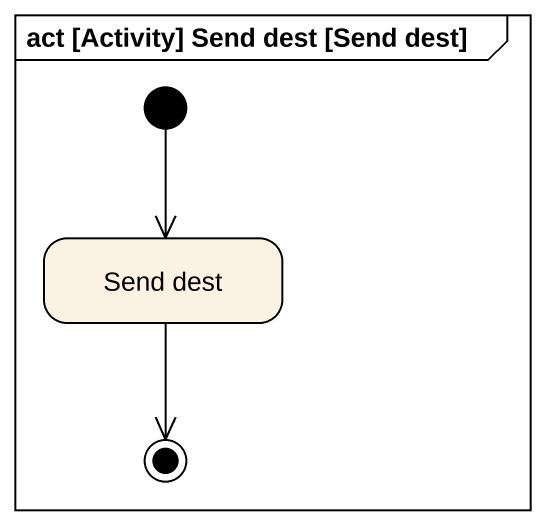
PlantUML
@startuml
mainframe act [Activity] Send dest [Send dest]
hide empty description
state "Send dest" as Send_dest
[*] --> Send_dest
Send_dest --> [*]
@enduml
